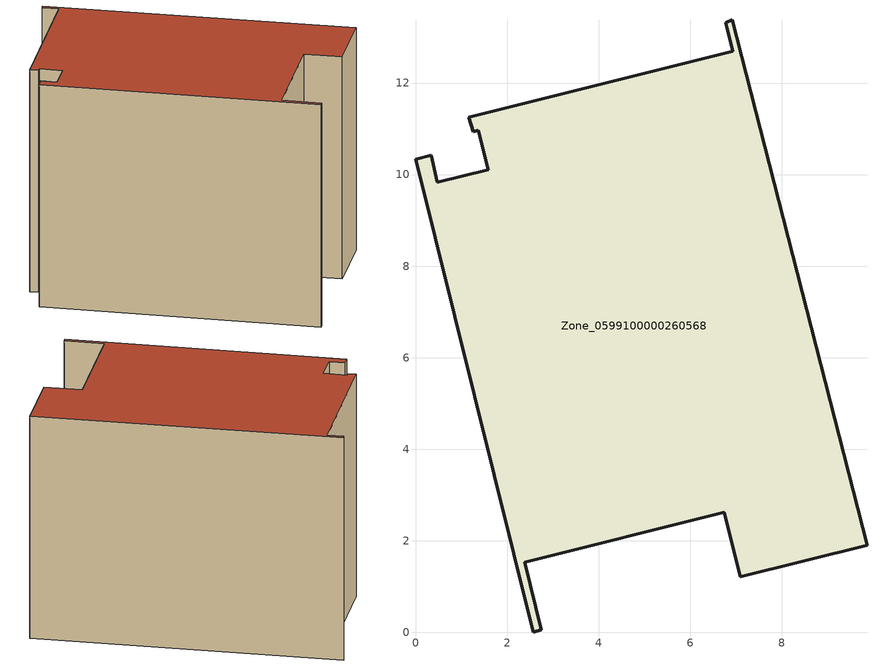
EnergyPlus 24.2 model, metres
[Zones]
Zone_0599100000260568
 floor ground (C_G): 1.37,10.97 1.26,10.94 1.16,11.25 6.93,12.7 6.78,13.31 6.92,13.38 9.87,1.9 7.1,1.21 6.75,2.62 2.39,1.53 2.75,0.05 2.58,0 0,10.34 0.34,10.43 0.48,9.83 1.59,10.11 z0
 wall outside (C_F): 1.26,10.94 1.37,10.97 1.59,10.11 0.48,9.83 0.34,10.43 0,10.34 2.58,0 2.75,0.05 2.39,1.53 6.75,2.62 7.1,1.21 9.87,1.9 6.92,13.38 6.78,13.31 6.93,12.7 1.16,11.25 1.26,10.94 z0:8.94
 roof outside (C_R): 6.93,12.7 1.16,11.25 1.26,10.94 1.37,10.97 1.59,10.11 0.48,9.83 0.34,10.43 0,10.34 2.58,0 2.75,0.05 2.39,1.53 6.75,2.62 7.1,1.21 9.87,1.9 6.92,13.38 6.78,13.31 z8.94
[BUILDING]
Pand.0599100000260568: North Axis=0; Terrain=City; Loads Convergence Tolerance Value=0.04; Temperature Convergence Tolerance Value=0.4; Solar Distribution=FullExterior; Maximum Number of Warmup Days=25; Minimum Number of Warmup Days=1
[Site:Location]
Rotterdam.The.Hague.AP_ZH_NLD Design_Conditions: Latitude=51.96; Longitude=4.45; Time Zone=1; Elevation=-4.5
[SITE:GROUNDTEMPERATURE:BUILDINGSURFACE]
18, 18, 18, 18, 18, 18, 18, 18, 18, 18, 18, 18
[MATERIAL] Thermal Absorptance=0.9; Solar Absorptance=0.7; Visible Absorptance=0.7
Name | Roughness | Thickness | Conductivity | Density | Specific Heat
G.TI.1975-1991 | MediumSmooth | 0.15 | 0.288461 | 540 | 1210
F.TI.1975-1991 | Rough | 0.3 | 0.230769 | 1920 | 840
R.TI.1975-1991 | MediumRough | 0.2 | 0.153846 | 1500 | 1000
[CONSTRUCTION]
C_G: G.TI.1975-1991
C_F: F.TI.1975-1991
C_R: R.TI.1975-1991
[ZONE]
Zone_0599100000260568: Type=1; Multiplier=1; Ceiling Height=Autocalculate; Volume=Autocalculate; Floor Area=autocalculate; Part of Total Floor Area=Yes
[ZONEINFILTRATION:DESIGNFLOWRATE]
Infil_Zone_0599100000260568: Zone or ZoneList or Space or SpaceList=Zone_0599100000260568; Schedule=AlwaysOn; Design Flow Rate Calculation Method=Flow/Area; Flow Rate per Floor Area=0.003; Constant Term Coefficient=1; Temperature Term Coefficient=0; Velocity Term Coefficient=0; Velocity Squared Term Coefficient=0
[HVACTEMPLATE:ZONE:IDEALLOADSAIRSYSTEM]
Zone_0599100000260568: Maximum Heating Supply Air Temperature=50; Minimum Cooling Supply Air Temperature=13; Maximum Heating Supply Air Humidity Ratio=0.0156; Minimum Cooling Supply Air Humidity Ratio=0.0077; Heating Limit=NoLimit; Cooling Limit=NoLimit; Dehumidification Control Type=ConstantSensibleHeatRatio; Cooling Sensible Heat Ratio=0.7; Dehumidification Setpoint=60; Humidification Control Type=None; Humidification Setpoint=30; Outdoor Air Method=None; Outdoor Air Flow Rate per Person=0.00944; Outdoor Air Flow Rate per Zone Floor Area=0; Outdoor Air Flow Rate per Zone=0; Demand Controlled Ventilation Type=None; Outdoor Air Economizer Type=NoEconomizer; Heat Recovery Type=None; Sensible Heat Recovery Effectiveness=0.7; Latent Heat Recovery Effectiveness=0.65
[ZONECONTROL:THERMOSTAT]
ThermostatControl_Zone_0599100000260568: Zone or ZoneList=Zone_0599100000260568; Control Type Schedule=DualSetpointControlType; Control 1=Thermostat_Zone_0599100000260568; Temperature Difference Between Cutout And Setpoint=0
[THERMOSTATSETPOINT:DUALSETPOINT]
Thermostat_Zone_0599100000260568: Heating Setpoint Temperature Schedule=HeatingSetpoint_Zone_0599100000260568; Cooling Setpoint Temperature Schedule=CoolingSetpoint_Zone_0599100000260568
[SCHEDULE:COMPACT]
HeatingSetpoint_Zone_0599100000260568: Through: 12/31, For: AllDays, Until: 24:00, 21
CoolingSetpoint_Zone_0599100000260568: Through: 12/31, For: AllDays, Until: 24:00, 24
DualSetpointControlType: Through: 12/31, For: AllDays, Until: 24:00, 4
AlwaysOn: Through: 12/31, For: AllDays, Until: 24:00, 1
